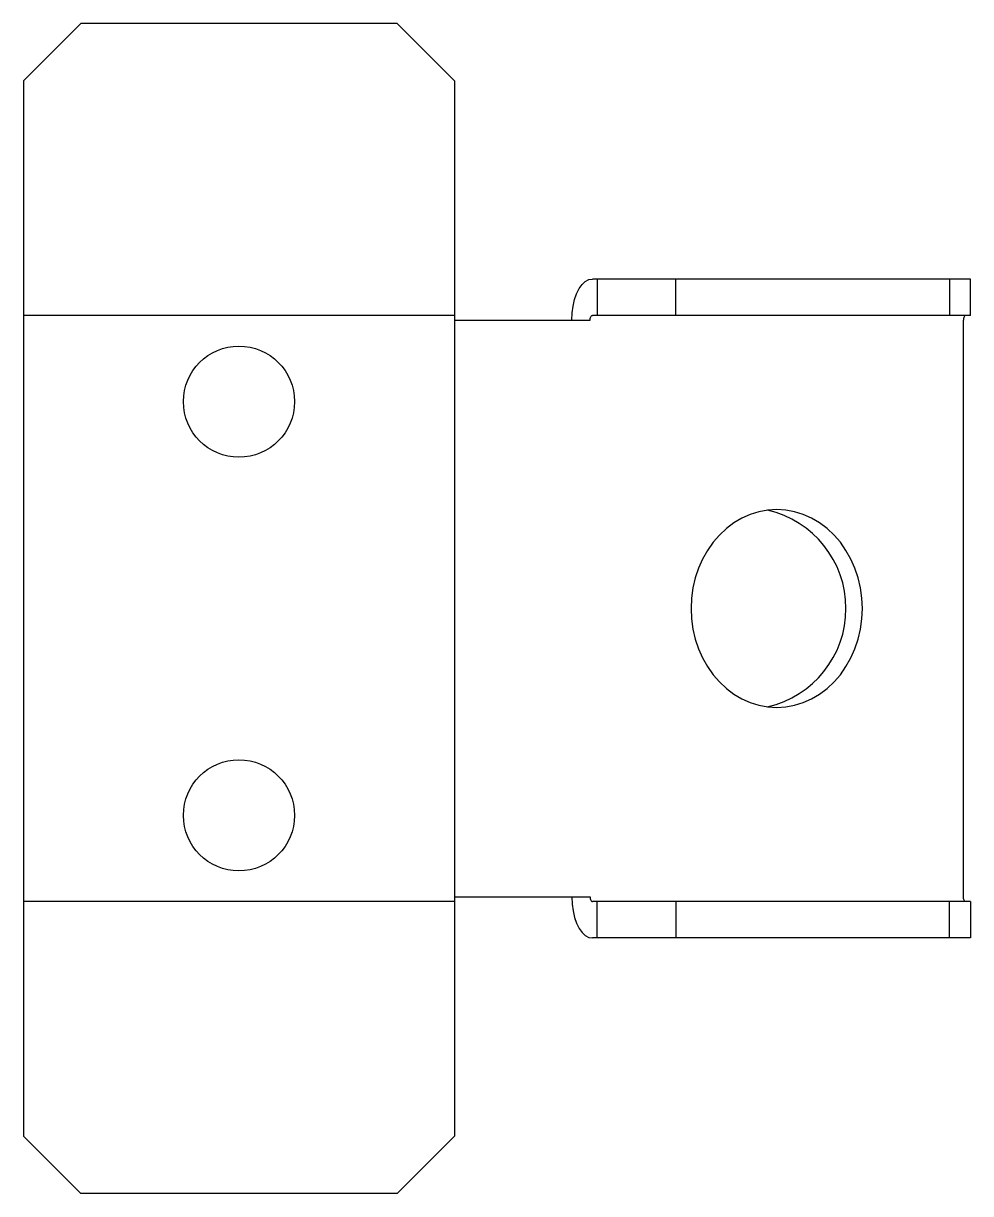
# Model space of a CAD drawing. Header units: inches. Extents: x -7.4 to 8.8, y -1 to 1.
# Drawn here: x -7.438 to -5.79, y -1.018 to 1.018 of the extents above.
import ezdxf

# ---------------------------------------------------------------- set-up
doc = ezdxf.new("R2010")
doc.units = ezdxf.units.IN
doc.header["$LTSCALE"] = 0.5
doc.header["$MEASUREMENT"] = 0
doc.layers.add('Joiner', color=11, linetype='CONTINUOUS', plot=False)

msp = doc.modelspace()

# ---------------------------------------------------------------- linework, layer by layer
at = {"layer": 'Joiner', "linetype": 'Continuous', "transparency": 16777216}
for p, q in [((-7.3375, 1.0175), (-7.4375, 0.9175)), ((-6.7875, 1.0175), (-7.3375, 1.0175)), ((-6.6875, 0.9175), (-6.7875, 1.0175)), ((-7.4375, 0.9175), (-7.4375, -0.9175)), ((-6.6875, 0.9175), (-6.6875, -0.9175)), ((-5.7898, 0.573), (-6.4478, 0.573)), ((-6.4393, 0.573), (-6.4393, 0.5095)), ((-6.3027, 0.5095), (-6.3027, 0.573)), ((-5.8264, 0.573), (-5.8264, 0.5095)), ((-5.7898, 0.5095), (-5.7898, 0.573)), ((-6.6875, 0.5095), (-7.4375, 0.5095)), ((-5.7898, 0.5095), (-6.4478, 0.5095)), ((-6.6875, 0.5015), (-6.4518, 0.5015)), ((-5.8023, -0.5015), (-5.8023, 0.5015)), ((-6.6875, -0.5015), (-6.4518, -0.5015)), ((-6.6875, -0.5095), (-7.4375, -0.5095)), ((-5.7898, -0.5095), (-6.4478, -0.5095)), ((-6.4393, -0.573), (-6.4393, -0.5095)), ((-6.3027, -0.5095), (-6.3027, -0.573)), ((-5.8264, -0.573), (-5.8264, -0.5095)), ((-5.7898, -0.5095), (-5.7898, -0.573)), ((-5.7898, -0.573), (-6.4478, -0.573)), ((-7.4375, -0.9175), (-7.3375, -1.0175)), ((-6.7875, -1.0175), (-6.6875, -0.9175)), ((-6.7875, -1.0175), (-7.3375, -1.0175))]:
    msp.add_line(p, q, dxfattribs=at)
at = {"layer": 'Joiner', "linetype": 'Continuous', "transparency": 16777216, "flags": 128}
for points in [[(-6.4836, 0.5015), (-6.483, 0.5139), (-6.4814, 0.526), (-6.4788, 0.5373), (-6.4752, 0.5475), (-6.4708, 0.5563), (-6.4657, 0.5634), (-6.4601, 0.5687), (-6.454, 0.5719), (-6.4478, 0.573)], [(-6.4518, 0.5015), (-6.4518, 0.5031), (-6.4515, 0.5046), (-6.4512, 0.5059), (-6.4507, 0.5072), (-6.4501, 0.5082), (-6.4494, 0.5089), (-6.4486, 0.5093), (-6.4478, 0.5095)], [(-5.7983, 0.5095), (-5.7991, 0.5093), (-5.7998, 0.5089), (-5.8005, 0.5082), (-5.8011, 0.5072), (-5.8016, 0.5059), (-5.802, 0.5046), (-5.8022, 0.5031), (-5.8023, 0.5015)], [(-5.9781, 0), (-5.9789, 0.018), (-5.9814, 0.0358), (-5.9854, 0.0532), (-5.991, 0.07), (-5.9981, 0.086), (-6.0066, 0.1011), (-6.0164, 0.1151), (-6.0274, 0.1278), (-6.0395, 0.1392), (-6.0526, 0.149), (-6.0665, 0.1571), (-6.081, 0.1636), (-6.0961, 0.1682), (-6.1115, 0.1711), (-6.1271, 0.172), (-6.1426, 0.1711), (-6.158, 0.1682), (-6.1731, 0.1636), (-6.1877, 0.1571), (-6.2016, 0.149), (-6.2146, 0.1392), (-6.2267, 0.1278), (-6.2378, 0.1151), (-6.2476, 0.1011), (-6.2561, 0.086), (-6.2632, 0.07), (-6.2687, 0.0532), (-6.2728, 0.0358), (-6.2752, 0.018), (-6.276, 0), (-6.2752, -0.018), (-6.2728, -0.0358), (-6.2687, -0.0532), (-6.2632, -0.07), (-6.2561, -0.086), (-6.2476, -0.1011), (-6.2378, -0.1151), (-6.2267, -0.1278), (-6.2146, -0.1392), (-6.2016, -0.149), (-6.1877, -0.1571), (-6.1731, -0.1636), (-6.158, -0.1682), (-6.1426, -0.1711), (-6.1271, -0.172), (-6.1115, -0.1711), (-6.0961, -0.1682), (-6.081, -0.1636), (-6.0665, -0.1571), (-6.0526, -0.149), (-6.0395, -0.1392), (-6.0274, -0.1278), (-6.0164, -0.1151), (-6.0066, -0.1011), (-5.9981, -0.086), (-5.991, -0.07), (-5.9854, -0.0532), (-5.9814, -0.0358), (-5.9789, -0.018), (-5.9781, 0)], [(-6.4836, -0.5015), (-6.483, -0.5139), (-6.4814, -0.526), (-6.4788, -0.5372), (-6.4752, -0.5475), (-6.4708, -0.5563), (-6.4657, -0.5634), (-6.4601, -0.5687), (-6.454, -0.5719), (-6.4478, -0.573)], [(-6.4518, -0.5015), (-6.4518, -0.5031), (-6.4515, -0.5046), (-6.4512, -0.5059), (-6.4507, -0.5072), (-6.4501, -0.5082), (-6.4494, -0.5089), (-6.4486, -0.5093), (-6.4478, -0.5095)], [(-5.7983, -0.5095), (-5.7991, -0.5093), (-5.7998, -0.5089), (-5.8005, -0.5082), (-5.8011, -0.5072), (-5.8016, -0.5059), (-5.802, -0.5046), (-5.8022, -0.5031), (-5.8023, -0.5015)]]:
    msp.add_lwpolyline(points, dxfattribs=at)
at = {"layer": 'Joiner', "linetype": 'Continuous', "transparency": 16777216}
for centre in [(-7.0625, 0.3597), (-7.0625, -0.3597)]:
    msp.add_circle(centre, 0.0967, dxfattribs=at)
msp.add_arc((-6.182, 0), 0.1754, 282.8767, 77.1233, dxfattribs=at)

doc.saveas('drawing.dxf')
